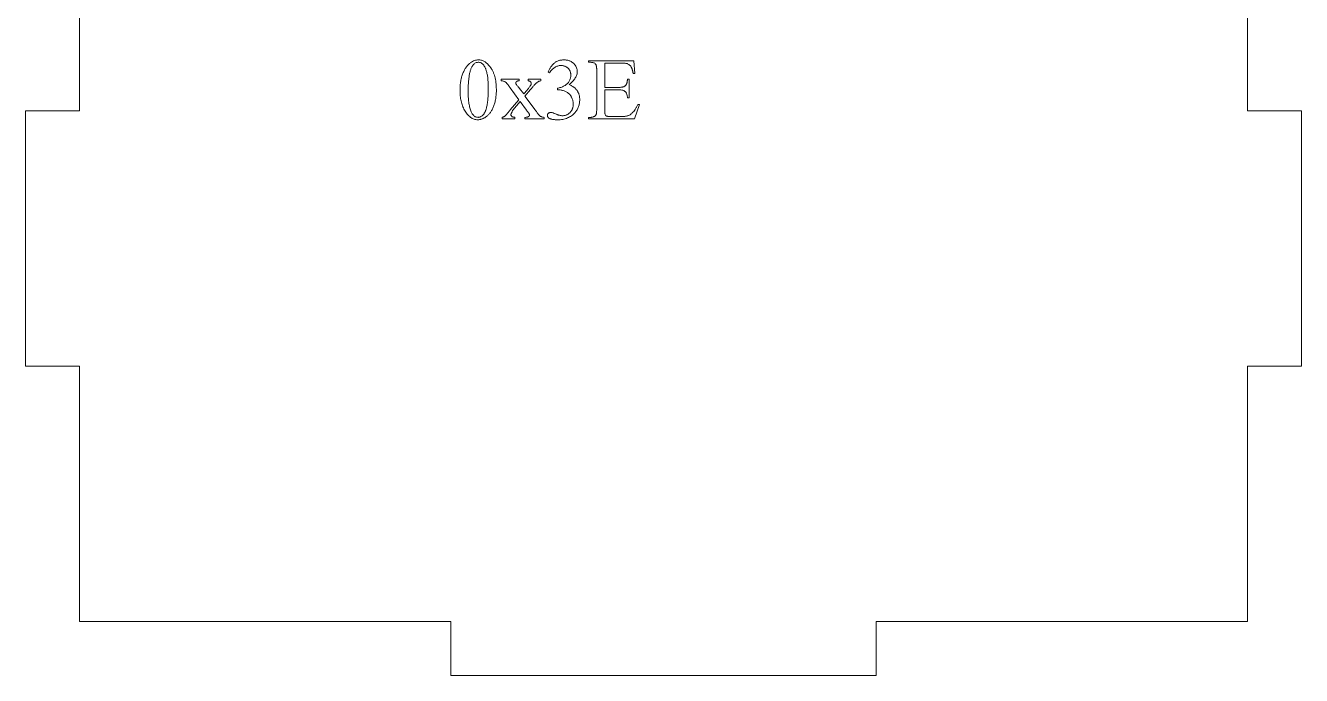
# Model space of a CAD drawing. Header units: millimetres. Extents: x -45 to 105, y -99 to 63.
# Drawn here: x -44.7 to 105.3, y -99.5 to -23.1 of the extents above; entities that cross this region are included whole.
import ezdxf

# ---------------------------------------------------------------- set-up
doc = ezdxf.new("R2010")
doc.units = ezdxf.units.MM

msp = doc.modelspace()

# ---------------------------------------------------------------- linework, layer by layer
at = {"color": 1, "linetype": 'Continuous', "lineweight": 15}
for p, q in [((-38.37, -3.12), (-38.37, -33.12)), ((98.93, -33.12), (98.93, -3.12)), ((21.48, -27.23), (21.48, -27.42)), ((26.81, -27.23), (21.48, -27.23)), ((21.48, -27.42), (21.72, -27.42)), ((22.43, -28.47), (22.43, -32.84)), ((23.38, -30.37), (23.38, -27.51)), ((23.38, -27.51), (25.33, -27.51)), ((26.9, -28.75), (26.81, -27.23)), ((13.3, -29.42), (11.21, -29.42)), ((11.21, -29.42), (11.21, -29.61)), ((13.3, -29.61), (13.3, -29.42)), ((15.87, -29.42), (14.37, -29.42)), ((14.37, -29.42), (14.37, -29.61)), ((15.87, -29.61), (15.87, -29.42)), ((16.72, -28.56), (16.89, -28.64)), ((26.24, -29.42), (26.05, -29.42)), ((26.24, -31.6), (26.24, -29.42)), ((26.71, -28.75), (26.9, -28.75)), ((12.25, -30.43), (13.28, -31.82)), ((13.86, -31.14), (13.36, -30.51)), ((14.25, -30.69), (13.86, -31.14)), ((14, -31.38), (14.66, -30.6)), ((15.2, -33.01), (14, -31.38)), ((17.81, -30.46), (17.81, -30.65)), ((17.81, -30.65), (17.96, -30.65)), ((25, -30.37), (23.38, -30.37)), ((23.38, -33), (23.38, -30.65)), ((23.38, -30.65), (25, -30.65)), ((13.28, -31.82), (12.25, -33.01)), ((12.57, -33.04), (13.44, -32.02)), ((13.44, -32.02), (14.19, -33.06)), ((26.05, -31.6), (26.24, -31.6)), ((26.86, -34.08), (27.47, -32.37)), ((27.47, -32.37), (27.28, -32.37)), ((-44.72, -33.12), (-44.72, -63.12)), ((-38.37, -33.12), (-44.72, -33.12)), ((11.3, -33.89), (11.3, -34.08)), ((11.3, -34.08), (12.82, -34.08)), ((12.82, -34.08), (12.82, -33.89)), ((14, -33.89), (14, -34.08)), ((14, -34.08), (16.25, -34.08)), ((16.25, -34.08), (16.25, -33.89)), ((21.48, -33.89), (21.48, -34.08)), ((21.72, -33.89), (21.48, -33.89)), ((21.48, -34.08), (26.86, -34.08)), ((25.2, -33.79), (23.98, -33.79)), ((105.28, -33.12), (98.93, -33.12)), ((105.28, -63.12), (105.28, -33.12)), ((-44.72, -63.12), (-38.37, -63.12)), ((-38.37, -63.12), (-38.37, -93.12)), ((98.93, -93.12), (98.93, -63.12)), ((98.93, -63.12), (105.28, -63.12)), ((-38.37, -93.12), (5.28, -93.12)), ((5.28, -93.12), (5.28, -99.47)), ((55.28, -93.12), (98.93, -93.12)), ((55.28, -99.47), (55.28, -93.12)), ((5.28, -99.47), (55.28, -99.47))]:
    msp.add_line(p, q, dxfattribs=at)
for points, knots in [([(6.36, -30.7), (6.36, -30.61), (6.36, -30.42), (6.37, -30.15), (6.4, -29.88), (6.44, -29.63), (6.49, -29.38), (6.55, -29.15), (6.62, -28.92), (6.7, -28.71), (6.79, -28.51), (6.88, -28.31), (6.98, -28.14), (7.09, -27.98), (7.21, -27.83), (7.34, -27.69), (7.46, -27.57), (7.56, -27.49), (7.61, -27.46)], [0, 0, 0, 0, 0.079247, 0.155699, 0.229526, 0.301309, 0.370261, 0.437417, 0.502676, 0.566139, 0.627479, 0.686533, 0.74315, 0.797857, 0.850191, 0.901295, 0.951212, 1, 1, 1, 1]), ([(7.92, -27.73), (7.89, -27.77), (7.83, -27.84), (7.75, -27.97), (7.68, -28.11), (7.62, -28.27), (7.56, -28.44), (7.51, -28.63), (7.47, -28.83), (7.42, -29.12), (7.38, -29.49), (7.34, -29.94), (7.31, -30.38), (7.31, -30.68), (7.31, -30.82)], [0, 0, 0, 0, 0.044096, 0.090347, 0.140167, 0.19309, 0.249749, 0.310326, 0.375231, 0.443909, 0.584732, 0.724504, 0.862587, 1, 1, 1, 1]), ([(7.61, -27.46), (7.68, -27.41), (7.82, -27.31), (8.05, -27.21), (8.28, -27.15), (8.44, -27.14), (8.51, -27.13)], [0, 0, 0, 0, 0.269029, 0.520386, 0.76227, 1, 1, 1, 1]), ([(8.51, -27.42), (8.45, -27.42), (8.34, -27.43), (8.19, -27.49), (8.04, -27.59), (7.96, -27.68), (7.92, -27.73)], [0, 0, 0, 0, 0.236305, 0.473393, 0.722964, 1, 1, 1, 1]), ([(8.51, -27.13), (8.58, -27.14), (8.7, -27.14), (8.89, -27.18), (9.07, -27.24), (9.24, -27.33), (9.41, -27.44), (9.57, -27.58), (9.73, -27.74), (9.83, -27.87), (9.88, -27.93)], [0, 0, 0, 0, 0.115194, 0.228815, 0.343906, 0.462524, 0.585297, 0.71511, 0.853379, 1, 1, 1, 1]), ([(8.99, -27.59), (8.96, -27.56), (8.89, -27.51), (8.77, -27.46), (8.64, -27.42), (8.55, -27.42), (8.51, -27.42)], [0, 0, 0, 0, 0.244693, 0.487189, 0.738292, 1, 1, 1, 1]), ([(9.45, -28.41), (9.44, -28.36), (9.41, -28.27), (9.36, -28.14), (9.31, -28.02), (9.25, -27.92), (9.19, -27.82), (9.13, -27.73), (9.07, -27.65), (9.02, -27.61), (8.99, -27.59)], [0, 0, 0, 0, 0.154193, 0.299146, 0.435177, 0.562672, 0.682897, 0.794822, 0.899753, 1, 1, 1, 1]), ([(9.69, -30.37), (9.69, -30.27), (9.69, -30.08), (9.67, -29.81), (9.65, -29.55), (9.63, -29.29), (9.6, -29.06), (9.56, -28.83), (9.51, -28.62), (9.47, -28.48), (9.45, -28.41)], [0, 0, 0, 0, 0.145021, 0.284903, 0.4182, 0.545073, 0.66727, 0.783265, 0.894101, 1, 1, 1, 1]), ([(9.88, -27.93), (9.94, -28.01), (10.06, -28.18), (10.22, -28.46), (10.35, -28.77), (10.45, -29.09), (10.53, -29.44), (10.59, -29.8), (10.63, -30.19), (10.63, -30.46), (10.64, -30.6)], [0, 0, 0, 0, 0.110495, 0.223095, 0.339316, 0.45963, 0.585098, 0.716251, 0.8547, 1, 1, 1, 1]), ([(16.72, -28.56), (16.75, -28.5), (16.8, -28.4), (16.88, -28.24), (16.96, -28.09), (17.05, -27.96), (17.15, -27.83), (17.24, -27.71), (17.35, -27.6), (17.46, -27.5), (17.57, -27.42), (17.69, -27.34), (17.82, -27.28), (17.96, -27.22), (18.1, -27.18), (18.25, -27.16), (18.4, -27.14), (18.51, -27.13), (18.56, -27.13)], [0, 0, 0, 0, 0.073506, 0.143758, 0.211474, 0.277905, 0.341099, 0.402585, 0.462565, 0.521346, 0.579286, 0.636651, 0.694081, 0.752533, 0.811523, 0.872321, 0.934851, 1, 1, 1, 1]), ([(18.23, -27.8), (18.16, -27.8), (18.04, -27.81), (17.85, -27.85), (17.67, -27.92), (17.49, -28.01), (17.33, -28.13), (17.17, -28.27), (17.03, -28.44), (16.94, -28.57), (16.89, -28.64)], [0, 0, 0, 0, 0.118223, 0.234055, 0.350286, 0.46749, 0.589222, 0.717264, 0.853884, 1, 1, 1, 1]), ([(19.39, -28.92), (19.39, -28.88), (19.39, -28.8), (19.37, -28.69), (19.34, -28.57), (19.31, -28.47), (19.26, -28.37), (19.2, -28.28), (19.14, -28.19), (19.06, -28.11), (18.97, -28.04), (18.88, -27.97), (18.78, -27.92), (18.68, -27.87), (18.58, -27.84), (18.47, -27.82), (18.35, -27.8), (18.27, -27.8), (18.23, -27.8)], [0, 0, 0, 0, 0.06737, 0.132857, 0.195197, 0.256998, 0.316866, 0.377004, 0.437926, 0.500049, 0.561763, 0.62257, 0.683575, 0.743847, 0.805905, 0.868065, 0.93263, 1, 1, 1, 1]), ([(18.56, -27.13), (18.63, -27.14), (18.76, -27.14), (18.95, -27.16), (19.12, -27.2), (19.29, -27.26), (19.44, -27.34), (19.58, -27.43), (19.71, -27.54), (19.78, -27.62), (19.82, -27.66)], [0, 0, 0, 0, 0.140476, 0.274491, 0.401428, 0.524572, 0.643485, 0.76142, 0.879765, 1, 1, 1, 1]), ([(19.82, -27.66), (19.87, -27.73), (19.97, -27.86), (20.07, -28.07), (20.14, -28.28), (20.15, -28.43), (20.15, -28.51)], [0, 0, 0, 0, 0.267932, 0.517175, 0.759635, 1, 1, 1, 1]), ([(22.3, -27.63), (22.27, -27.6), (22.2, -27.53), (22.07, -27.46), (21.9, -27.43), (21.78, -27.42), (21.72, -27.42)], [0, 0, 0, 0, 0.213807, 0.44367, 0.701949, 1, 1, 1, 1]), ([(22.43, -28.47), (22.43, -28.41), (22.43, -28.31), (22.43, -28.16), (22.42, -28.04), (22.4, -27.92), (22.38, -27.83), (22.36, -27.75), (22.34, -27.68), (22.31, -27.65), (22.3, -27.63)], [0, 0, 0, 0, 0.18946, 0.358199, 0.509901, 0.64292, 0.756429, 0.853389, 0.934411, 1, 1, 1, 1]), ([(26.07, -27.6), (26.03, -27.58), (25.94, -27.55), (25.77, -27.53), (25.57, -27.51), (25.42, -27.51), (25.33, -27.51)], [0, 0, 0, 0, 0.174099, 0.39717, 0.672175, 1, 1, 1, 1]), ([(26.71, -28.75), (26.7, -28.7), (26.69, -28.61), (26.66, -28.48), (26.63, -28.36), (26.6, -28.25), (26.57, -28.16), (26.54, -28.07), (26.5, -28), (26.46, -27.92), (26.4, -27.83), (26.3, -27.74), (26.2, -27.66), (26.12, -27.62), (26.07, -27.6)], [0, 0, 0, 0, 0.105186, 0.201951, 0.290584, 0.371939, 0.444337, 0.509629, 0.56736, 0.617372, 0.71071, 0.803433, 0.899527, 1, 1, 1, 1]), ([(12.25, -30.43), (12.23, -30.39), (12.17, -30.31), (12.09, -30.19), (12.01, -30.08), (11.94, -29.99), (11.87, -29.91), (11.81, -29.84), (11.76, -29.79), (11.69, -29.73), (11.6, -29.68), (11.48, -29.64), (11.35, -29.61), (11.25, -29.61), (11.21, -29.61)], [0, 0, 0, 0, 0.111943, 0.213649, 0.306014, 0.38951, 0.463779, 0.528101, 0.583407, 0.630765, 0.716478, 0.805764, 0.899425, 1, 1, 1, 1]), ([(13.3, -29.61), (13.27, -29.61), (13.21, -29.61), (13.12, -29.62), (13.06, -29.65), (13, -29.68), (12.97, -29.72), (12.94, -29.76), (12.92, -29.81), (12.92, -29.85), (12.92, -29.87)], [0, 0, 0, 0, 0.18701, 0.344762, 0.477286, 0.590402, 0.692499, 0.791529, 0.891844, 1, 1, 1, 1]), ([(12.92, -29.87), (12.92, -29.89), (12.93, -29.95), (12.99, -30.04), (13.06, -30.14), (13.13, -30.21), (13.17, -30.25)], [0, 0, 0, 0, 0.154739, 0.368054, 0.648861, 1, 1, 1, 1]), ([(14.25, -30.69), (14.29, -30.64), (14.36, -30.55), (14.46, -30.42), (14.55, -30.31), (14.62, -30.21), (14.67, -30.12), (14.71, -30.05), (14.73, -29.98), (14.73, -29.95), (14.73, -29.93)], [0, 0, 0, 0, 0.202794, 0.38181, 0.538239, 0.67229, 0.784303, 0.876337, 0.946092, 1, 1, 1, 1]), ([(14.73, -29.93), (14.73, -29.91), (14.73, -29.86), (14.71, -29.8), (14.68, -29.75), (14.64, -29.7), (14.6, -29.65), (14.53, -29.63), (14.46, -29.61), (14.4, -29.61), (14.37, -29.61)], [0, 0, 0, 0, 0.120507, 0.233863, 0.345125, 0.45825, 0.574436, 0.697912, 0.838415, 1, 1, 1, 1]), ([(15.45, -29.76), (15.42, -29.78), (15.38, -29.82), (15.3, -29.89), (15.22, -29.97), (15.12, -30.07), (15.02, -30.18), (14.91, -30.31), (14.79, -30.45), (14.71, -30.55), (14.66, -30.6)], [0, 0, 0, 0, 0.074954, 0.163425, 0.266444, 0.384077, 0.516418, 0.662565, 0.824359, 1, 1, 1, 1]), ([(15.87, -29.61), (15.83, -29.61), (15.75, -29.62), (15.64, -29.65), (15.54, -29.7), (15.48, -29.74), (15.45, -29.76)], [0, 0, 0, 0, 0.2603912, 0.5106391, 0.7546118, 1, 1, 1, 1]), ([(17.81, -30.46), (17.87, -30.45), (18.01, -30.43), (18.21, -30.37), (18.42, -30.29), (18.62, -30.19), (18.8, -30.07), (18.97, -29.94), (19.1, -29.79), (19.21, -29.64), (19.29, -29.47), (19.35, -29.29), (19.38, -29.11), (19.39, -28.99), (19.39, -28.92)], [0, 0, 0, 0, 0.084902, 0.171882, 0.26207, 0.355825, 0.448431, 0.535333, 0.615812, 0.693737, 0.769624, 0.845444, 0.921768, 1, 1, 1, 1]), ([(20.15, -28.51), (20.15, -28.57), (20.14, -28.7), (20.09, -28.89), (20.02, -29.08), (19.91, -29.27), (19.78, -29.46), (19.61, -29.65), (19.42, -29.85), (19.27, -29.97), (19.2, -30.04)], [0, 0, 0, 0, 0.100318, 0.203934, 0.313123, 0.429834, 0.555666, 0.692511, 0.840154, 1, 1, 1, 1]), ([(25.76, -30.2), (25.78, -30.18), (25.83, -30.14), (25.88, -30.07), (25.92, -29.98), (25.96, -29.89), (26, -29.79), (26.02, -29.67), (26.04, -29.55), (26.04, -29.46), (26.05, -29.42)], [0, 0, 0, 0, 0.100882, 0.205274, 0.31512, 0.432093, 0.558098, 0.695294, 0.841204, 1, 1, 1, 1]), ([(6.89, -33.03), (6.85, -32.95), (6.76, -32.78), (6.65, -32.52), (6.56, -32.25), (6.49, -31.96), (6.43, -31.67), (6.39, -31.36), (6.36, -31.03), (6.36, -30.82), (6.36, -30.7)], [0, 0, 0, 0, 0.114736, 0.231675, 0.350639, 0.472998, 0.598179, 0.727613, 0.861189, 1, 1, 1, 1]), ([(7.31, -30.82), (7.31, -30.94), (7.31, -31.16), (7.33, -31.49), (7.35, -31.81), (7.39, -32.1), (7.44, -32.38), (7.49, -32.65), (7.56, -32.9), (7.62, -33.06), (7.65, -33.13)], [0, 0, 0, 0, 0.147514, 0.288186, 0.421606, 0.549194, 0.670537, 0.785886, 0.895706, 1, 1, 1, 1]), ([(10.64, -30.6), (10.64, -30.69), (10.64, -30.88), (10.62, -31.16), (10.59, -31.43), (10.56, -31.69), (10.51, -31.93), (10.45, -32.17), (10.39, -32.39), (10.31, -32.6), (10.22, -32.8), (10.13, -32.99), (10.03, -33.16), (9.93, -33.31), (9.82, -33.46), (9.71, -33.59), (9.59, -33.7), (9.46, -33.8), (9.33, -33.89), (9.2, -33.96), (9.08, -34.03), (8.95, -34.08), (8.83, -34.12), (8.71, -34.15), (8.59, -34.17), (8.51, -34.17), (8.47, -34.17)], [0, 0, 0, 0, 0.062919, 0.123353, 0.181684, 0.237758, 0.291922, 0.344426, 0.39495, 0.44385, 0.490957, 0.535541, 0.578318, 0.619123, 0.658033, 0.695274, 0.73133, 0.766448, 0.800096, 0.831911, 0.862643, 0.892002, 0.920262, 0.947418, 0.973836, 1, 1, 1, 1]), ([(9.46, -32.82), (9.48, -32.74), (9.52, -32.59), (9.56, -32.33), (9.6, -32.06), (9.63, -31.77), (9.66, -31.45), (9.67, -31.11), (9.68, -30.74), (9.69, -30.5), (9.69, -30.37)], [0, 0, 0, 0, 0.095214, 0.198657, 0.309937, 0.430409, 0.559652, 0.697709, 0.844066, 1, 1, 1, 1]), ([(13.17, -30.25), (13.18, -30.27), (13.21, -30.3), (13.25, -30.36), (13.3, -30.43), (13.34, -30.48), (13.36, -30.51)], [0, 0, 0, 0, 0.183977, 0.413947, 0.683475, 1, 1, 1, 1]), ([(19.24, -31.18), (19.2, -31.14), (19.13, -31.07), (19, -30.98), (18.85, -30.89), (18.68, -30.81), (18.51, -30.74), (18.33, -30.69), (18.14, -30.66), (18.02, -30.66), (17.96, -30.65)], [0, 0, 0, 0, 0.104223, 0.21798, 0.34002, 0.472579, 0.608427, 0.739523, 0.870506, 1, 1, 1, 1]), ([(19.2, -30.04), (19.25, -30.06), (19.35, -30.1), (19.48, -30.17), (19.61, -30.25), (19.74, -30.33), (19.85, -30.42), (19.95, -30.52), (20.04, -30.63), (20.12, -30.74), (20.2, -30.85), (20.26, -30.98), (20.32, -31.1), (20.36, -31.23), (20.39, -31.37), (20.42, -31.51), (20.43, -31.66), (20.43, -31.76), (20.43, -31.81)], [0, 0, 0, 0, 0.070102, 0.137501, 0.203107, 0.266524, 0.328285, 0.389313, 0.449533, 0.509297, 0.568619, 0.628247, 0.687949, 0.747619, 0.808691, 0.870843, 0.934283, 1, 1, 1, 1]), ([(19.51, -31.6), (19.49, -31.56), (19.45, -31.47), (19.38, -31.36), (19.32, -31.26), (19.26, -31.2), (19.24, -31.18)], [0, 0, 0, 0, 0.28674, 0.549003, 0.785574, 1, 1, 1, 1]), ([(25, -30.37), (25.05, -30.37), (25.13, -30.37), (25.26, -30.36), (25.37, -30.35), (25.47, -30.33), (25.56, -30.3), (25.64, -30.28), (25.71, -30.24), (25.74, -30.21), (25.76, -30.2)], [0, 0, 0, 0, 0.1723122, 0.3298819, 0.4731875, 0.6028246, 0.7191016, 0.8227687, 0.9157368, 1, 1, 1, 1]), ([(25.91, -31.01), (25.89, -30.98), (25.86, -30.93), (25.79, -30.86), (25.71, -30.8), (25.62, -30.74), (25.5, -30.7), (25.36, -30.67), (25.19, -30.66), (25.07, -30.65), (25, -30.65)], [0, 0, 0, 0, 0.091292, 0.183581, 0.28188, 0.385672, 0.504459, 0.643793, 0.809985, 1, 1, 1, 1]), ([(26.05, -31.6), (26.04, -31.53), (26.02, -31.4), (25.98, -31.23), (25.95, -31.1), (25.92, -31.04), (25.91, -31.01)], [0, 0, 0, 0, 0.350023, 0.633442, 0.8492155, 1, 1, 1, 1]), ([(8.48, -33.89), (8.52, -33.88), (8.62, -33.88), (8.76, -33.83), (8.89, -33.75), (9.01, -33.66), (9.1, -33.57), (9.17, -33.5), (9.22, -33.41), (9.28, -33.31), (9.33, -33.2), (9.38, -33.09), (9.42, -32.96), (9.45, -32.87), (9.46, -32.82)], [0, 0, 0, 0, 0.0864855, 0.1792062, 0.2809696, 0.3948156, 0.4562751, 0.5206062, 0.5886848, 0.6614209, 0.7378804, 0.8201719, 0.9068523, 1, 1, 1, 1]), ([(18.44, -33.7), (18.48, -33.7), (18.56, -33.69), (18.68, -33.67), (18.79, -33.64), (18.91, -33.6), (19.01, -33.54), (19.12, -33.48), (19.21, -33.4), (19.31, -33.3), (19.39, -33.2), (19.47, -33.1), (19.53, -32.99), (19.58, -32.87), (19.62, -32.75), (19.65, -32.63), (19.67, -32.5), (19.67, -32.41), (19.67, -32.37)], [0, 0, 0, 0, 0.06143, 0.121347, 0.180159, 0.238915, 0.2991, 0.359998, 0.42304, 0.488384, 0.554456, 0.619081, 0.681984, 0.744511, 0.80693, 0.870045, 0.934139, 1, 1, 1, 1]), ([(19.67, -32.37), (19.67, -32.3), (19.67, -32.17), (19.63, -31.98), (19.59, -31.79), (19.53, -31.66), (19.51, -31.6)], [0, 0, 0, 0, 0.248266, 0.495593, 0.744335, 1, 1, 1, 1]), ([(20.43, -31.81), (20.43, -31.88), (20.43, -32.02), (20.4, -32.23), (20.36, -32.43), (20.3, -32.63), (20.22, -32.82), (20.13, -33), (20.01, -33.17), (19.93, -33.28), (19.88, -33.33)], [0, 0, 0, 0, 0.131002, 0.257437, 0.382105, 0.504311, 0.626515, 0.749233, 0.873562, 1, 1, 1, 1]), ([(22.16, -33.77), (22.19, -33.75), (22.24, -33.73), (22.3, -33.67), (22.34, -33.6), (22.38, -33.51), (22.41, -33.4), (22.42, -33.25), (22.43, -33.06), (22.43, -32.92), (22.43, -32.84)], [0, 0, 0, 0, 0.083414, 0.164968, 0.245576, 0.328581, 0.435157, 0.580737, 0.76933, 1, 1, 1, 1]), ([(23.38, -33), (23.38, -33.03), (23.38, -33.1), (23.39, -33.2), (23.39, -33.29), (23.39, -33.37), (23.4, -33.44), (23.41, -33.49), (23.41, -33.53), (23.43, -33.59), (23.48, -33.67), (23.56, -33.73), (23.65, -33.76), (23.73, -33.78), (23.85, -33.79), (23.93, -33.79), (23.98, -33.79)], [0, 0, 0, 0, 0.092048, 0.175542, 0.249221, 0.313148, 0.367372, 0.413195, 0.449313, 0.47648, 0.567036, 0.661339, 0.719231, 0.794579, 0.887027, 1, 1, 1, 1]), ([(26.61, -33.37), (26.67, -33.31), (26.79, -33.18), (26.95, -32.94), (27.12, -32.67), (27.23, -32.47), (27.28, -32.37)], [0, 0, 0, 0, 0.205873, 0.441046, 0.705382, 1, 1, 1, 1]), ([(8.47, -34.17), (8.39, -34.17), (8.23, -34.16), (8.01, -34.11), (7.79, -34.02), (7.59, -33.89), (7.4, -33.72), (7.21, -33.53), (7.04, -33.29), (6.94, -33.12), (6.89, -33.03)], [0, 0, 0, 0, 0.113418, 0.224536, 0.336951, 0.453209, 0.575166, 0.705956, 0.847459, 1, 1, 1, 1]), ([(7.65, -33.13), (7.67, -33.19), (7.71, -33.31), (7.8, -33.46), (7.89, -33.59), (7.99, -33.7), (8.1, -33.78), (8.22, -33.84), (8.35, -33.88), (8.43, -33.89), (8.48, -33.89)], [0, 0, 0, 0, 0.159746, 0.304841, 0.436341, 0.557158, 0.671024, 0.780059, 0.888177, 1, 1, 1, 1]), ([(11.3, -33.89), (11.33, -33.88), (11.39, -33.87), (11.47, -33.84), (11.55, -33.81), (11.59, -33.78), (11.62, -33.76)], [0, 0, 0, 0, 0.262005, 0.509707, 0.754989, 1, 1, 1, 1]), ([(11.62, -33.76), (11.63, -33.75), (11.67, -33.71), (11.73, -33.65), (11.8, -33.58), (11.87, -33.5), (11.96, -33.39), (12.05, -33.28), (12.15, -33.15), (12.22, -33.06), (12.25, -33.01)], [0, 0, 0, 0, 0.068227, 0.152288, 0.253416, 0.369628, 0.502177, 0.652103, 0.817331, 1, 1, 1, 1]), ([(12.57, -33.04), (12.56, -33.07), (12.52, -33.14), (12.48, -33.23), (12.44, -33.32), (12.41, -33.39), (12.38, -33.45), (12.36, -33.5), (12.35, -33.54), (12.35, -33.56), (12.35, -33.57)], [0, 0, 0, 0, 0.203043, 0.38545, 0.543819, 0.680562, 0.79441, 0.884479, 0.953545, 1, 1, 1, 1]), ([(12.35, -33.57), (12.35, -33.59), (12.35, -33.63), (12.38, -33.68), (12.42, -33.74), (12.47, -33.79), (12.54, -33.83), (12.62, -33.86), (12.72, -33.88), (12.79, -33.88), (12.82, -33.89)], [0, 0, 0, 0, 0.092667, 0.184582, 0.287878, 0.401249, 0.526159, 0.665768, 0.822472, 1, 1, 1, 1]), ([(14, -33.89), (14.04, -33.89), (14.12, -33.88), (14.24, -33.87), (14.34, -33.84), (14.4, -33.81), (14.42, -33.79)], [0, 0, 0, 0, 0.2933458, 0.5558303, 0.7891153, 1, 1, 1, 1]), ([(14.54, -33.61), (14.54, -33.6), (14.53, -33.58), (14.51, -33.53), (14.49, -33.48), (14.45, -33.41), (14.4, -33.34), (14.34, -33.25), (14.27, -33.16), (14.22, -33.09), (14.19, -33.06)], [0, 0, 0, 0, 0.05017, 0.119759, 0.210065, 0.324733, 0.459146, 0.617224, 0.796717, 1, 1, 1, 1]), ([(14.42, -33.79), (14.44, -33.78), (14.47, -33.76), (14.51, -33.72), (14.53, -33.67), (14.54, -33.63), (14.54, -33.61)], [0, 0, 0, 0, 0.279725, 0.527597, 0.762364, 1, 1, 1, 1]), ([(15.2, -33.01), (15.24, -33.06), (15.3, -33.15), (15.39, -33.28), (15.48, -33.4), (15.55, -33.5), (15.62, -33.58), (15.69, -33.65), (15.74, -33.71), (15.8, -33.76), (15.89, -33.81), (16, -33.85), (16.12, -33.88), (16.2, -33.88), (16.25, -33.89)], [0, 0, 0, 0, 0.123262, 0.235034, 0.334506, 0.42339, 0.500098, 0.565479, 0.61981, 0.66262, 0.739378, 0.819591, 0.905977, 1, 1, 1, 1]), ([(16.63, -33.66), (16.63, -33.64), (16.63, -33.6), (16.66, -33.53), (16.69, -33.47), (16.74, -33.42), (16.8, -33.37), (16.87, -33.34), (16.94, -33.32), (16.99, -33.32), (17.02, -33.32)], [0, 0, 0, 0, 0.1162861, 0.2299909, 0.3497974, 0.4769751, 0.6089883, 0.7376358, 0.8660523, 1, 1, 1, 1]), ([(17.8, -34.17), (17.74, -34.17), (17.64, -34.17), (17.49, -34.16), (17.35, -34.15), (17.23, -34.13), (17.12, -34.11), (17.03, -34.08), (16.94, -34.05), (16.86, -34), (16.77, -33.94), (16.69, -33.85), (16.64, -33.76), (16.63, -33.7), (16.63, -33.66)], [0, 0, 0, 0, 0.1168522, 0.2241719, 0.3220872, 0.4109157, 0.4910187, 0.5622792, 0.6257726, 0.682409, 0.7795231, 0.8623064, 0.9337439, 1, 1, 1, 1]), ([(17.02, -33.32), (17.06, -33.32), (17.15, -33.32), (17.23, -33.34), (17.27, -33.35)], [0, 0, 0, 0, 0.489599, 1, 1, 1, 1]), ([(17.27, -33.35), (17.29, -33.36), (17.33, -33.37), (17.42, -33.4), (17.52, -33.45), (17.65, -33.5), (17.77, -33.55), (17.89, -33.6), (17.98, -33.63), (18.03, -33.65), (18.05, -33.65)], [0, 0, 0, 0, 0.068887, 0.17087, 0.309009, 0.482721, 0.658059, 0.802762, 0.915343, 1, 1, 1, 1]), ([(19.88, -33.33), (19.82, -33.4), (19.7, -33.53), (19.48, -33.7), (19.25, -33.85), (19, -33.97), (18.73, -34.06), (18.43, -34.13), (18.12, -34.17), (17.91, -34.17), (17.8, -34.17)], [0, 0, 0, 0, 0.117608, 0.234485, 0.351441, 0.47046, 0.594047, 0.722534, 0.857247, 1, 1, 1, 1]), ([(18.05, -33.65), (18.11, -33.67), (18.24, -33.69), (18.37, -33.69), (18.44, -33.7)], [0, 0, 0, 0, 0.4859907, 1, 1, 1, 1]), ([(21.72, -33.89), (21.75, -33.89), (21.83, -33.88), (21.95, -33.86), (22.06, -33.82), (22.13, -33.79), (22.16, -33.77)], [0, 0, 0, 0, 0.248306, 0.497526, 0.74567, 1, 1, 1, 1]), ([(25.2, -33.79), (25.29, -33.79), (25.47, -33.79), (25.71, -33.78), (25.91, -33.75), (26.08, -33.71), (26.22, -33.66), (26.35, -33.58), (26.49, -33.49), (26.57, -33.41), (26.61, -33.37)], [0, 0, 0, 0, 0.186036, 0.345063, 0.476724, 0.583727, 0.679931, 0.780189, 0.886939, 1, 1, 1, 1])]:
    msp.add_open_spline(points, degree=3, knots=knots, dxfattribs=at)

doc.saveas('drawing.dxf')
